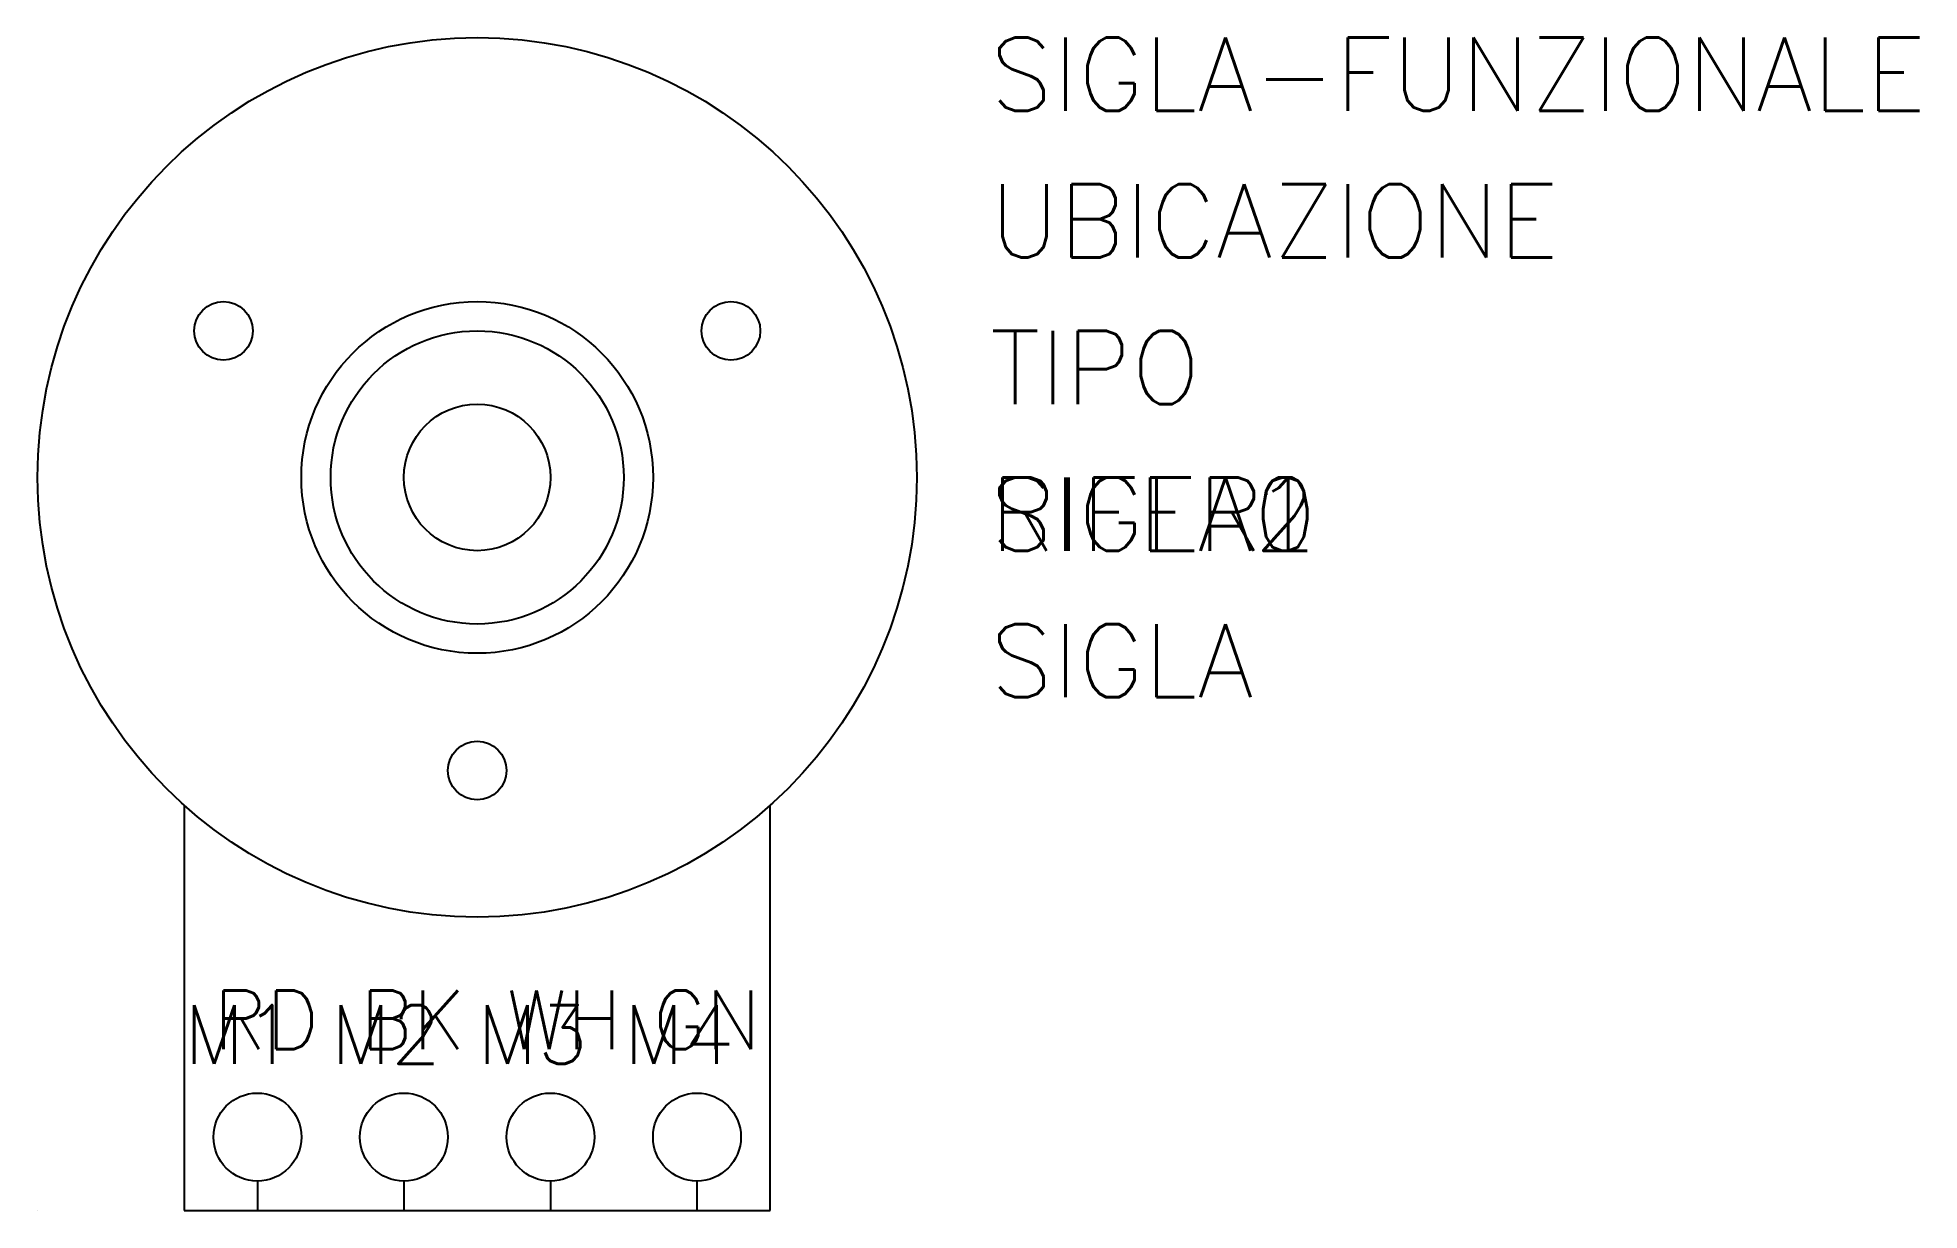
# Model space of a CAD drawing. Extents: x 0 to 64.2, y 0 to 40.
import ezdxf

# ---------------------------------------------------------------- set-up
doc = ezdxf.new("R2010")
doc.units = 0
doc.header["$LTSCALE"] = 4
doc.layers.get('0').update_dxf_attribs({"linetype": 'CONTINUOUS'})
doc.styles.get("Standard").update_dxf_attribs({"font": 'romans.shx'})

# ---------------------------------------------------------------- blocks, each defined once
blk = doc.blocks.new('*U0')
blk.add_circle((0, 0), 1)
blk = doc.blocks.new('*U1')
at = {"color": 0, "linetype": 'ByBlock', "lineweight": -2, "transparency": 16777216}
for p, rotation in [((291.34, 205), 240), ((308.66, 205), 120)]:
    blk.add_blockref('*U0', p, dxfattribs=dict(at, rotation=rotation))
blk.add_blockref('*U0', (300, 190), dxfattribs=at)

msp = doc.modelspace()

# ---------------------------------------------------------------- linework, layer by layer
for p, q in [((5, 13.82), (5, 0)), ((25, 0), (25, 13.82)), ((7.5, 1), (7.5, 0)), ((12.5, 1), (12.5, 0)), ((17.5, 1), (17.5, 0)), ((22.5, 1), (22.5, 0)), ((5, 0), (25, 0))]:
    msp.add_line(p, q)
for centre, radius in [((15, 25), 15), ((15, 25), 6), ((15, 25), 5), ((15, 25), 2.5), ((7.5, 2.5), 1.5), ((12.5, 2.5), 1.5), ((17.5, 2.5), 1.5), ((22.5, 2.5), 1.5)]:
    msp.add_circle(centre, radius)

# ---------------------------------------------------------------- block references
msp.add_blockref('*U1', (-285, -175))

# ---------------------------------------------------------------- texts
at = {"char_height": 2, "attachment_point": 1}
for s, insert in [('RD', (6, 7.5)), ('BK', (11, 7.5)), ('WH', (16, 7.5)), ('GN', (21, 7.5))]:
    msp.add_mtext_dynamic_manual_height_columns(s, width=5, gutter_width=1, heights=[0], dxfattribs=dict(at, insert=insert))
at = {"color": 3}
for tag, p, s, flags in [('SIGLA-FUNZIONALE', (32.5, 37.5), '', 9), ('UBICAZIONE', (32.5, 32.5), '', 8), ('TIPO', (32.5, 27.5), '', 9), ('SIGLA0', (32.5, 22.5), '', 9), ('SIGLA1', (32.5, 22.5), '', 9), ('SIGLA2', (32.5, 22.5), '', 9), ('RIFER', (32.5, 22.5), 'RIFER ?', 8), ('SIGLA', (32.5, 17.5), 'SIGLA ?', 8)]:
    msp.add_attdef(tag, p, s, height=2.5, dxfattribs=dict(at, flags=flags))
at = {"color": 4, "flags": 8}
for tag, p in [('M1', (5, 5)), ('M2', (10, 5)), ('M3', (15, 5)), ('M4', (20, 5))]:
    msp.add_attdef(tag, p, '', height=2, dxfattribs=at)
at = {"flags": 9}
for tag, p, s, height in [('TIPOSIG', (0, 0), '3', 0.00000001), ('POSIZIONE', (0, 0), '', 0.00000001), ('P-TABELLA', (0, 0), '', 0.00000001), ('T-TABELLA', (0, 0), '', 0.00000001), ('H-TABELLA', (0, 0), '', 0.00000001), ('CODICE', (0, 0), '1xNNN', 0.00000001), ('NOTE1', (0, 0), '', 0.00000001), ('NOTE2', (0, 0), '', 0.00000001), ('DEN1', (0, 0), '', 0.00000001), ('DEN1-A', (0, 0), '', 0.00000001), ('DEN1-TRAD-ID', (0, 0), '', 0.00000001), ('F1', (7.5, 0), '', 0.00001), ('F2', (12.5, 0), '', 0.00001), ('F3', (17.5, 0), '', 0.00001), ('F4', (22.5, 0), '', 0.00001)]:
    msp.add_attdef(tag, p, s, height=height, dxfattribs=at)

doc.saveas('drawing.dxf')
